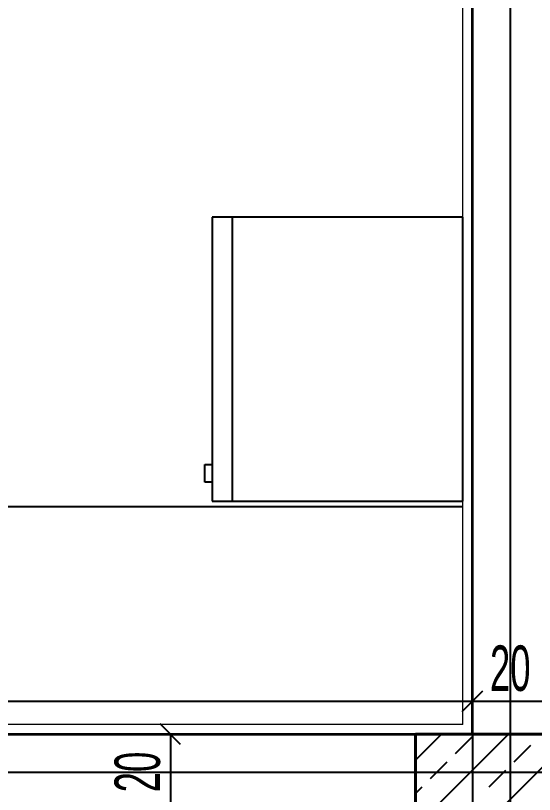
# Model space of a CAD drawing. Header units: inches. Extents: x -7543 to -822, y 102837 to 190349.
# Drawn here: x -833.69136 to -833.66399, y 102837.1245 to 102837.16561 of the extents above; entities that cross this region are included whole.
import ezdxf

# ---------------------------------------------------------------- set-up
doc = ezdxf.new("R2010")
doc.units = ezdxf.units.IN
doc.header["$MEASUREMENT"] = 0
doc.linetypes.add('DASHDOTX2', pattern=[2, 1, -0.5, 0, -0.5])
doc.layers.get('0').update_dxf_attribs({"lineweight": 25})
doc.layers.get('Defpoints').update_dxf_attribs({"lineweight": 25})
for name, color, linetype, lineweight in [('AKS', 1, 'Continuous', 25), ('ICOL', 55, 'Continuous', 25), ('KOLON', 2, 'Continuous', 40), ('SIVA', 150, 'Continuous', 15), ('TARAMA', 8, 'Continuous', 25)]:
    doc.layers.add(name, color=color, linetype=linetype, lineweight=lineweight)
doc.layers.add('DUVAR', color=7, linetype='Continuous', lineweight=35, true_color=0xfc4642)
doc.layers.add('TEFRİŞ', color=7, linetype='Continuous', lineweight=25, true_color=0x78462c)
doc.styles.add('OLCU', font='tromand.shx', dxfattribs={"width": 0.6, "height": 12})

# ---------------------------------------------------------------- blocks, each defined once
blk = doc.blocks.new('_Oblique')
at = {"color": 0, "linetype": 'ByBlock', "lineweight": -2}
blk.add_line((-0.5, -0.5), (0.5, 0.5), dxfattribs=at)

msp = doc.modelspace()

# ---------------------------------------------------------------- linework, layer by layer
at = {"layer": 'AKS', "linetype": 'DASHDOTX2', "ltscale": 10}
for p, q in [((-833.665261, 102837.241638), (-833.665261, 102836.73452)), ((-834.124563, 102837.125684), (-833.660261, 102837.125684))]:
    msp.add_line(p, q, dxfattribs=at)
at = {"layer": 'Defpoints', "color": 3}
msp.add_line((-833.667261, 102837.182685), (-833.667261, 102836.787684), dxfattribs=at)
at = {"layer": 'DUVAR'}
for p, q in [((-833.667261, 102837.127684), (-833.667261, 102837.182685)), ((-833.736261, 102837.127684), (-833.670261, 102837.127684))]:
    msp.add_line(p, q, dxfattribs=at)
at = {"layer": 'ICOL', "color": 53}
for p, q in [((-833.667261, 102837.131819), (-833.667261, 102837.130259)), ((-833.667261, 102837.131819), (-833.667261, 102837.130259)), ((-833.685595, 102837.127684), (-833.684035, 102837.127684))]:
    msp.add_line(p, q, dxfattribs=at)
at = {"layer": 'ICOL'}
for p, q in [((-833.736261, 102837.129419), (-833.667261, 102837.129419)), ((-833.667261, 102837.129419), (-833.663261, 102837.129419)), ((-833.683195, 102837.127684), (-833.683195, 102837.123684))]:
    msp.add_line(p, q, dxfattribs=at)
at = {"layer": 'KOLON'}
for p, q in [((-833.660261, 102837.127684), (-833.670261, 102837.127684)), ((-833.670261, 102837.127684), (-833.670261, 102837.122684))]:
    msp.add_line(p, q, dxfattribs=at)
at = {"layer": 'SIVA'}
for p, q in [((-833.667761, 102837.128184), (-833.667761, 102837.182186)), ((-833.669761, 102837.128184), (-833.736761, 102837.128184)), ((-833.667761, 102837.128184), (-833.670761, 102837.128184))]:
    msp.add_line(p, q, dxfattribs=at)
at = {"layer": 'TARAMA'}
for p, q in [((-833.670261, 102837.126317), (-833.668894, 102837.127684)), ((-833.670261, 102837.122781), (-833.665358, 102837.127684)), ((-833.668148, 102837.126662), (-833.667264, 102837.127546)), ((-833.666823, 102837.122684), (-833.661823, 102837.127684)), ((-833.665054, 102837.12622), (-833.66417, 102837.127104)), ((-833.669474, 102837.125336), (-833.66859, 102837.12622)), ((-833.66638, 102837.124894), (-833.665496, 102837.125778)), ((-833.670261, 102837.124549), (-833.669916, 102837.124894))]:
    msp.add_line(p, q, dxfattribs=at)
at = {"layer": 'TEFRİŞ'}
for p, q in [((-833.680983, 102837.154978), (-833.680983, 102837.139978)), ((-833.667761, 102837.154978), (-833.680983, 102837.154978)), ((-833.679928, 102837.154978), (-833.679928, 102837.139978)), ((-833.667761, 102837.139978), (-833.667761, 102837.154978)), ((-833.681383, 102837.140978), (-833.681383, 102837.141916)), ((-833.681383, 102837.141916), (-833.680983, 102837.141916)), ((-833.680983, 102837.140978), (-833.681383, 102837.140978)), ((-833.680983, 102837.139978), (-833.667761, 102837.139978)), ((-833.667761, 102837.139684), (-833.732241, 102837.139684)), ((-833.684297, 102837.139684), (-833.715706, 102837.139684))]:
    msp.add_line(p, q, dxfattribs=at)

# ---------------------------------------------------------------- block references
at = {"layer": 'ICOL'}
for p, xscale, yscale, zscale, rotation in [((-833.667261, 102837.129419), 0.001080000000001746, 0.001080000000001746, 0.001080000000001746, 180), ((-833.683195, 102837.127684), 0.001080000001820736, 0.001080000001820736, 0.001080000001820736, 90)]:
    msp.add_blockref('_Oblique', p, dxfattribs=dict(at, xscale=xscale, yscale=yscale, zscale=zscale, rotation=rotation))
at = {"layer": 'ICOL', "xscale": 0.001080000000001746, "yscale": 0.001080000000001746, "zscale": 0.001080000000001746}
msp.add_blockref('_Oblique', (-833.667261, 102837.129419), dxfattribs=at)

# ---------------------------------------------------------------- texts
at = {"layer": 'ICOL', "insert": (-833.665261, 102837.131147), "char_height": 0.0024, "attachment_point": 5, "style": 'OLCU'}
msp.add_mtext('\\A1;20', dxfattribs=at)
at = {"layer": 'ICOL', "insert": (-833.684923, 102837.125684), "char_height": 0.0024, "attachment_point": 5, "rotation": 90, "style": 'OLCU'}
msp.add_mtext('\\A1;20', dxfattribs=at)

doc.saveas('drawing.dxf')
